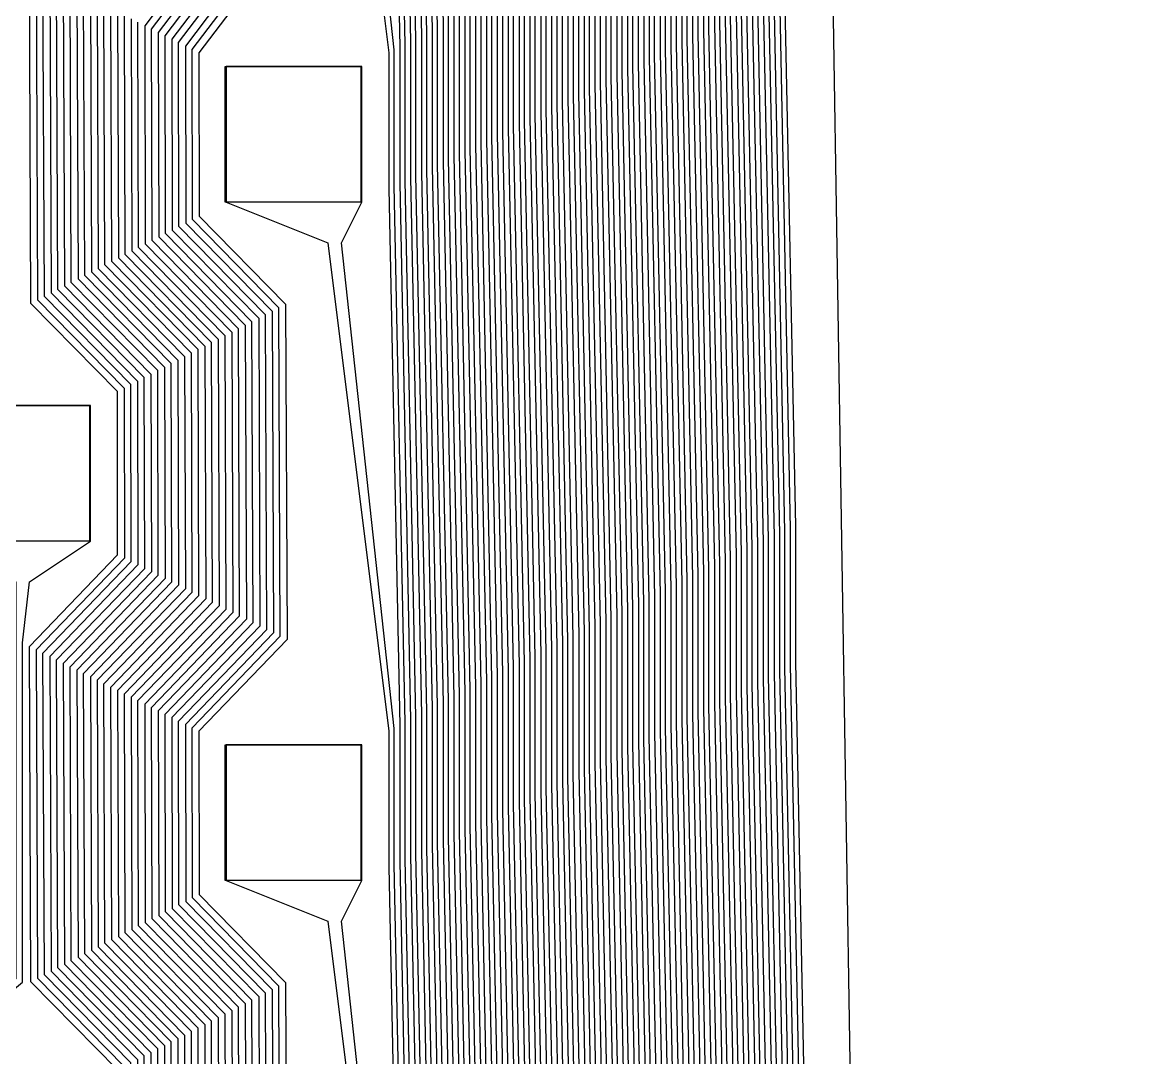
# Model space of a CAD drawing. Header units: inches. Extents: x 106592 to 209533, y 57057 to 74911.
# Drawn here: x 198642.6 to 198726, y 73105.7 to 73182 of the extents above; entities that cross this region are included whole.
import ezdxf

# ---------------------------------------------------------------- set-up
doc = ezdxf.new("R2010")
doc.units = ezdxf.units.IN
doc.header["$MEASUREMENT"] = 0
for name, color, linetype in [('metal', 221, 'Continuous'), ('nitride window', 40, 'Continuous'), ('profile', 140, 'Continuous')]:
    doc.layers.add(name, color=color, linetype=linetype)

msp = doc.modelspace()

# ---------------------------------------------------------------- linework, layer by layer
at = {"layer": 'metal'}
for points in [[(198689.22, 72979.656), (198689.22, 72989.656), (198688.42, 73029.253), (198688.42, 73039.253), (198687.62, 73078.851), (198687.62, 73088.851), (198686.82, 73128.448), (198686.82, 73138.448), (198686.02, 73178.046), (198686.02, 73188.046), (198685.22, 73227.643), (198685.22, 73237.643), (198684.42, 73277.241), (198684.42, 73287.241), (198683.62, 73326.838), (198683.62, 73336.838), (198682.82, 73376.436), (198682.82, 73386.436), (198682.02, 73426.033), (198682.02, 73436.033), (198681.22, 73475.63), (198681.22, 73485.63), (198680.42, 73525.228)], [(198680.82, 73525.429), (198681.62, 73485.832), (198681.62, 73475.832), (198682.42, 73436.234), (198682.42, 73426.234), (198683.22, 73386.637), (198683.22, 73376.637), (198684.02, 73337.039), (198684.02, 73327.039), (198684.82, 73287.442), (198684.82, 73277.442), (198685.62, 73237.845), (198685.62, 73227.845), (198686.42, 73188.247), (198686.42, 73178.247), (198687.22, 73138.65), (198687.22, 73128.65), (198688.02, 73089.052), (198688.02, 73079.052), (198688.82, 73039.455), (198688.82, 73029.455), (198689.62, 72989.857), (198689.62, 72979.857)], [(198690.02, 72980.059), (198690.02, 72990.059), (198689.22, 73029.656), (198689.22, 73039.656), (198688.42, 73079.253), (198688.42, 73089.253), (198687.62, 73128.851), (198687.62, 73138.851), (198686.82, 73178.448), (198686.82, 73188.448), (198686.02, 73228.046), (198686.02, 73238.046), (198685.22, 73277.643), (198685.22, 73287.643), (198684.42, 73327.241), (198684.42, 73337.241), (198683.62, 73376.838), (198683.62, 73386.838), (198682.82, 73426.436), (198682.82, 73436.436), (198682.02, 73476.033), (198682.02, 73486.033), (198681.22, 73525.63)], [(198681.62, 73525.832), (198682.42, 73486.234), (198682.42, 73476.234), (198683.22, 73436.637), (198683.22, 73426.637), (198684.02, 73387.039), (198684.02, 73377.039), (198684.82, 73337.442), (198684.82, 73327.442), (198685.62, 73287.845), (198685.62, 73277.845), (198686.42, 73238.247), (198686.42, 73228.247), (198687.22, 73188.65), (198687.22, 73178.65), (198688.02, 73139.052), (198688.02, 73129.052), (198688.82, 73089.455), (198688.82, 73079.455), (198689.62, 73039.857), (198689.62, 73029.857), (198690.42, 72990.26), (198690.42, 72980.26)], [(198687.62, 72978.851), (198687.62, 72988.851), (198686.82, 73028.448), (198686.82, 73038.448), (198686.02, 73078.046), (198686.02, 73088.046), (198685.22, 73127.643), (198685.22, 73137.643), (198684.42, 73177.241), (198684.42, 73187.241), (198683.62, 73226.838), (198683.62, 73236.838), (198682.82, 73276.436), (198682.82, 73286.436), (198682.02, 73326.033), (198682.02, 73336.033), (198681.22, 73375.63), (198681.22, 73385.63), (198680.42, 73425.228), (198680.42, 73435.228), (198679.62, 73474.825), (198679.62, 73484.825), (198678.82, 73524.423)], [(198679.22, 73524.624), (198680.02, 73485.027), (198680.02, 73475.027), (198680.82, 73435.429), (198680.82, 73425.429), (198681.62, 73385.832), (198681.62, 73375.832), (198682.42, 73336.234), (198682.42, 73326.234), (198683.22, 73286.637), (198683.22, 73276.637), (198684.02, 73237.039), (198684.02, 73227.039), (198684.82, 73187.442), (198684.82, 73177.442), (198685.62, 73137.845), (198685.62, 73127.845), (198686.42, 73088.247), (198686.42, 73078.247), (198687.22, 73038.65), (198687.22, 73028.65), (198688.02, 72989.052), (198688.02, 72979.052)], [(198688.42, 72979.253), (198688.42, 72989.253), (198687.62, 73028.851), (198687.62, 73038.851), (198686.82, 73078.448), (198686.82, 73088.448), (198686.02, 73128.046), (198686.02, 73138.046), (198685.22, 73177.643), (198685.22, 73187.643), (198684.42, 73227.241), (198684.42, 73237.241), (198683.62, 73276.838), (198683.62, 73286.838), (198682.82, 73326.436), (198682.82, 73336.436), (198682.02, 73376.033), (198682.02, 73386.033), (198681.22, 73425.63), (198681.22, 73435.63), (198680.42, 73475.228), (198680.42, 73485.228), (198679.62, 73524.825)], [(198680.02, 73525.027), (198680.82, 73485.429), (198680.82, 73475.429), (198681.62, 73435.832), (198681.62, 73425.832), (198682.42, 73386.234), (198682.42, 73376.234), (198683.22, 73336.637), (198683.22, 73326.637), (198684.02, 73287.039), (198684.02, 73277.039), (198684.82, 73237.442), (198684.82, 73227.442), (198685.62, 73187.845), (198685.62, 73177.845), (198686.42, 73138.247), (198686.42, 73128.247), (198687.22, 73088.65), (198687.22, 73078.65), (198688.02, 73039.052), (198688.02, 73029.052), (198688.82, 72989.455), (198688.82, 72979.455)], [(198677.22, 73523.618), (198678.02, 73484.02), (198678.02, 73474.02), (198678.82, 73434.423), (198678.82, 73424.423), (198679.62, 73384.825), (198679.62, 73374.825), (198680.42, 73335.228), (198680.42, 73325.228), (198681.22, 73285.63), (198681.22, 73275.63), (198682.02, 73236.033), (198682.02, 73226.033), (198682.82, 73186.436), (198682.82, 73176.436), (198683.62, 73136.838), (198683.62, 73126.838), (198684.42, 73087.241), (198684.42, 73077.241), (198685.22, 73037.643), (198685.22, 73027.643), (198686.02, 72988.046), (198686.02, 72978.046)], [(198677.62, 73523.819), (198678.42, 73484.222), (198678.42, 73474.222), (198679.22, 73434.624), (198679.22, 73424.624), (198680.02, 73385.027), (198680.02, 73375.027), (198680.82, 73335.429), (198680.82, 73325.429), (198681.62, 73285.832), (198681.62, 73275.832), (198682.42, 73236.234), (198682.42, 73226.234), (198683.22, 73186.637), (198683.22, 73176.637), (198684.02, 73137.039), (198684.02, 73127.039), (198684.82, 73087.442), (198684.82, 73077.442), (198685.62, 73037.845), (198685.62, 73027.845), (198686.42, 72988.247), (198686.42, 72978.247)], [(198686.82, 72978.448), (198686.82, 72988.448), (198686.02, 73028.046), (198686.02, 73038.046), (198685.22, 73077.643), (198685.22, 73087.643), (198684.42, 73127.241), (198684.42, 73137.241), (198683.62, 73176.838), (198683.62, 73186.838), (198682.82, 73226.436), (198682.82, 73236.436), (198682.02, 73276.033), (198682.02, 73286.033), (198681.22, 73325.63), (198681.22, 73335.63), (198680.42, 73375.228), (198680.42, 73385.228), (198679.62, 73424.825), (198679.62, 73434.825), (198678.82, 73474.423), (198678.82, 73484.423), (198678.02, 73524.02)], [(198678.42, 73524.222), (198679.22, 73484.624), (198679.22, 73474.624), (198680.02, 73435.027), (198680.02, 73425.027), (198680.82, 73385.429), (198680.82, 73375.429), (198681.62, 73335.832), (198681.62, 73325.832), (198682.42, 73286.234), (198682.42, 73276.234), (198683.22, 73236.637), (198683.22, 73226.637), (198684.02, 73187.039), (198684.02, 73177.039), (198684.82, 73137.442), (198684.82, 73127.442), (198685.62, 73087.845), (198685.62, 73077.845), (198686.42, 73038.247), (198686.42, 73028.247), (198687.22, 72988.65), (198687.22, 72978.65)], [(198684.42, 72977.241), (198684.42, 72987.241), (198683.62, 73026.838), (198683.62, 73036.838), (198682.82, 73076.436), (198682.82, 73086.436), (198682.02, 73126.033), (198682.02, 73136.033), (198681.22, 73175.63), (198681.22, 73185.63), (198680.42, 73225.228), (198680.42, 73235.228), (198679.62, 73274.825), (198679.62, 73284.825), (198678.82, 73324.423), (198678.82, 73334.423), (198678.02, 73374.02), (198678.02, 73384.02), (198677.22, 73423.618), (198677.22, 73433.618), (198676.42, 73473.215), (198676.42, 73483.215), (198675.62, 73522.813)], [(198676.02, 73523.014), (198676.82, 73483.416), (198676.82, 73473.416), (198677.62, 73433.819), (198677.62, 73423.819), (198678.42, 73384.222), (198678.42, 73374.222), (198679.22, 73334.624), (198679.22, 73324.624), (198680.02, 73285.027), (198680.02, 73275.027), (198680.82, 73235.429), (198680.82, 73225.429), (198681.62, 73185.832), (198681.62, 73175.832), (198682.42, 73136.234), (198682.42, 73126.234), (198683.22, 73086.637), (198683.22, 73076.637), (198684.02, 73037.039), (198684.02, 73027.039), (198684.82, 72987.442), (198684.82, 72977.442)], [(198685.22, 72977.643), (198685.22, 72987.643), (198684.42, 73027.241), (198684.42, 73037.241), (198683.62, 73076.838), (198683.62, 73086.838), (198682.82, 73126.436), (198682.82, 73136.436), (198682.02, 73176.033), (198682.02, 73186.033), (198681.22, 73225.63), (198681.22, 73235.63), (198680.42, 73275.228), (198680.42, 73285.228), (198679.62, 73324.825), (198679.62, 73334.825), (198678.82, 73374.423), (198678.82, 73384.423), (198678.02, 73424.02), (198678.02, 73434.02), (198677.22, 73473.618), (198677.22, 73483.618), (198676.42, 73523.215)], [(198685.62, 72977.845), (198685.62, 72987.845), (198684.82, 73027.442), (198684.82, 73037.442), (198684.02, 73077.039), (198684.02, 73087.039), (198683.22, 73126.637), (198683.22, 73136.637), (198682.42, 73176.234), (198682.42, 73186.234), (198681.62, 73225.832), (198681.62, 73235.832), (198680.82, 73275.429), (198680.82, 73285.429), (198680.02, 73325.027), (198680.02, 73335.027), (198679.22, 73374.624), (198679.22, 73384.624), (198678.42, 73424.222), (198678.42, 73434.222), (198677.62, 73473.819), (198677.62, 73483.819), (198676.82, 73523.416)], [(198682.82, 72976.436), (198682.82, 72986.436), (198682.02, 73026.033), (198682.02, 73036.033), (198681.22, 73075.63), (198681.22, 73085.63), (198680.42, 73125.228), (198680.42, 73135.228), (198679.62, 73174.825), (198679.62, 73184.825), (198678.82, 73224.423), (198678.82, 73234.423), (198678.02, 73274.02), (198678.02, 73284.02), (198677.22, 73323.618), (198677.22, 73333.618), (198676.42, 73373.215), (198676.42, 73383.215), (198675.62, 73422.813), (198675.62, 73432.813), (198674.82, 73472.41), (198674.82, 73482.41), (198674.02, 73522.008)], [(198674.42, 73522.209), (198675.22, 73482.611), (198675.22, 73472.611), (198676.02, 73433.014), (198676.02, 73423.014), (198676.82, 73383.416), (198676.82, 73373.416), (198677.62, 73333.819), (198677.62, 73323.819), (198678.42, 73284.222), (198678.42, 73274.222), (198679.22, 73234.624), (198679.22, 73224.624), (198680.02, 73185.027), (198680.02, 73175.027), (198680.82, 73135.429), (198680.82, 73125.429), (198681.62, 73085.832), (198681.62, 73075.832), (198682.42, 73036.234), (198682.42, 73026.234), (198683.22, 72986.637), (198683.22, 72976.637)], [(198683.62, 72976.838), (198683.62, 72986.838), (198682.82, 73026.436), (198682.82, 73036.436), (198682.02, 73076.033), (198682.02, 73086.033), (198681.22, 73125.63), (198681.22, 73135.63), (198680.42, 73175.228), (198680.42, 73185.228), (198679.62, 73224.825), (198679.62, 73234.825), (198678.82, 73274.423), (198678.82, 73284.423), (198678.02, 73324.02), (198678.02, 73334.02), (198677.22, 73373.618), (198677.22, 73383.618), (198676.42, 73423.215), (198676.42, 73433.215), (198675.62, 73472.813), (198675.62, 73482.813), (198674.82, 73522.41)], [(198675.22, 73522.611), (198676.02, 73483.014), (198676.02, 73473.014), (198676.82, 73433.416), (198676.82, 73423.416), (198677.62, 73383.819), (198677.62, 73373.819), (198678.42, 73334.222), (198678.42, 73324.222), (198679.22, 73284.624), (198679.22, 73274.624), (198680.02, 73235.027), (198680.02, 73225.027), (198680.82, 73185.429), (198680.82, 73175.429), (198681.62, 73135.832), (198681.62, 73125.832), (198682.42, 73086.234), (198682.42, 73076.234), (198683.22, 73036.637), (198683.22, 73026.637), (198684.02, 72987.039), (198684.02, 72977.039)], [(198681.22, 72985.63), (198680.42, 73025.228), (198680.42, 73035.228), (198679.62, 73074.825), (198679.62, 73084.825), (198678.82, 73124.423), (198678.82, 73134.423), (198678.02, 73174.02), (198678.02, 73184.02), (198677.22, 73223.618), (198677.22, 73233.618), (198676.42, 73273.215), (198676.42, 73283.215), (198675.62, 73322.813), (198675.62, 73332.813), (198674.82, 73372.41), (198674.82, 73382.41), (198674.02, 73422.008), (198674.02, 73432.008), (198673.22, 73471.605), (198673.22, 73481.605), (198672.42, 73521.202)], [(198672.82, 73521.404), (198673.62, 73481.806), (198673.62, 73471.806), (198674.42, 73432.209), (198674.42, 73422.209), (198675.22, 73382.611), (198675.22, 73372.611), (198676.02, 73333.014), (198676.02, 73323.014), (198676.82, 73283.416), (198676.82, 73273.416), (198677.62, 73233.819), (198677.62, 73223.819), (198678.42, 73184.222), (198678.42, 73174.222), (198679.22, 73134.624), (198679.22, 73124.624), (198680.02, 73085.027), (198680.02, 73075.027), (198680.82, 73035.429), (198680.82, 73025.429), (198681.62, 72985.832)], [(198682.02, 72986.033), (198681.22, 73025.63), (198681.22, 73035.63), (198680.42, 73075.228), (198680.42, 73085.228), (198679.62, 73124.825), (198679.62, 73134.825), (198678.82, 73174.423), (198678.82, 73184.423), (198678.02, 73224.02), (198678.02, 73234.02), (198677.22, 73273.618), (198677.22, 73283.618), (198676.42, 73323.215), (198676.42, 73333.215), (198675.62, 73372.813), (198675.62, 73382.813), (198674.82, 73422.41), (198674.82, 73432.41), (198674.02, 73472.008), (198674.02, 73482.008), (198673.22, 73521.605)], [(198673.62, 73521.806), (198674.42, 73482.209), (198674.42, 73472.209), (198675.22, 73432.611), (198675.22, 73422.611), (198676.02, 73383.014), (198676.02, 73373.014), (198676.82, 73333.416), (198676.82, 73323.416), (198677.62, 73283.819), (198677.62, 73273.819), (198678.42, 73234.222), (198678.42, 73224.222), (198679.22, 73184.624), (198679.22, 73174.624), (198680.02, 73135.027), (198680.02, 73125.027), (198680.82, 73085.429), (198680.82, 73075.429), (198681.62, 73035.832), (198681.62, 73025.832), (198682.42, 72986.234)], [(198670.42, 73520.196), (198671.22, 73480.599), (198671.22, 73470.599), (198672.02, 73431.001), (198672.02, 73421.001), (198672.82, 73381.404), (198672.82, 73371.404), (198673.62, 73331.806), (198673.62, 73321.806), (198674.42, 73282.209), (198674.42, 73272.209), (198675.22, 73232.611), (198675.22, 73222.611), (198676.02, 73183.014), (198676.02, 73173.014), (198676.82, 73133.416), (198676.82, 73123.416), (198677.62, 73083.819), (198677.62, 73073.819), (198678.42, 73034.222), (198678.42, 73024.222), (198679.22, 72984.624)], [(198679.62, 72984.825), (198678.82, 73024.423), (198678.82, 73034.423), (198678.02, 73074.02), (198678.02, 73084.02), (198677.22, 73123.618), (198677.22, 73133.618), (198676.42, 73173.215), (198676.42, 73183.215), (198675.62, 73222.813), (198675.62, 73232.813), (198674.82, 73272.41), (198674.82, 73282.41), (198674.02, 73322.008), (198674.02, 73332.008), (198673.22, 73371.605), (198673.22, 73381.605), (198672.42, 73421.202), (198672.42, 73431.202), (198671.62, 73470.8), (198671.62, 73480.8), (198670.82, 73520.397)], [(198671.22, 73520.599), (198672.02, 73481.001), (198672.02, 73471.001), (198672.82, 73431.404), (198672.82, 73421.404), (198673.62, 73381.806), (198673.62, 73371.806), (198674.42, 73332.209), (198674.42, 73322.209), (198675.22, 73282.611), (198675.22, 73272.611), (198676.02, 73233.014), (198676.02, 73223.014), (198676.82, 73183.416), (198676.82, 73173.416), (198677.62, 73133.819), (198677.62, 73123.819), (198678.42, 73084.222), (198678.42, 73074.222), (198679.22, 73034.624), (198679.22, 73024.624), (198680.02, 72985.027)], [(198680.42, 72985.228), (198679.62, 73024.825), (198679.62, 73034.825), (198678.82, 73074.423), (198678.82, 73084.423), (198678.02, 73124.02), (198678.02, 73134.02), (198677.22, 73173.618), (198677.22, 73183.618), (198676.42, 73223.215), (198676.42, 73233.215), (198675.62, 73272.813), (198675.62, 73282.813), (198674.82, 73322.41), (198674.82, 73332.41), (198674.02, 73372.008), (198674.02, 73382.008), (198673.22, 73421.605), (198673.22, 73431.605), (198672.42, 73471.202), (198672.42, 73481.202), (198671.62, 73520.8)], [(198672.02, 73521.001), (198672.82, 73481.404), (198672.82, 73471.404), (198673.62, 73431.806), (198673.62, 73421.806), (198674.42, 73382.209), (198674.42, 73372.209), (198675.22, 73332.611), (198675.22, 73322.611), (198676.02, 73283.014), (198676.02, 73273.014), (198676.82, 73233.416), (198676.82, 73223.416), (198677.62, 73183.819), (198677.62, 73173.819), (198678.42, 73134.222), (198678.42, 73124.222), (198679.22, 73084.624), (198679.22, 73074.624), (198680.02, 73035.027), (198680.02, 73025.027), (198680.82, 72985.429)], [(198669.62, 73519.794), (198670.42, 73480.196), (198670.42, 73470.196), (198671.22, 73430.599), (198671.22, 73420.599), (198672.02, 73381.001), (198672.02, 73371.001), (198672.82, 73331.404), (198672.82, 73321.404), (198673.62, 73281.806), (198673.62, 73271.806), (198674.42, 73232.209), (198674.42, 73222.209), (198675.22, 73182.611), (198675.22, 73172.611), (198676.02, 73133.014), (198676.02, 73123.014), (198676.82, 73083.416), (198676.82, 73073.416), (198677.62, 73033.819), (198677.62, 73023.819), (198678.42, 72984.222)], [(198678.82, 72984.423), (198678.02, 73024.02), (198678.02, 73034.02), (198677.22, 73073.618), (198677.22, 73083.618), (198676.42, 73123.215), (198676.42, 73133.215), (198675.62, 73172.813), (198675.62, 73182.813), (198674.82, 73222.41), (198674.82, 73232.41), (198674.02, 73272.008), (198674.02, 73282.008), (198673.22, 73321.605), (198673.22, 73331.605), (198672.42, 73371.202), (198672.42, 73381.202), (198671.62, 73420.8), (198671.62, 73430.8), (198670.82, 73470.397), (198670.82, 73480.397), (198670.02, 73519.995)], [(198665.12, 73515.787), (198669.62, 73479.794), (198669.62, 73469.794), (198670.42, 73430.196), (198670.42, 73420.196), (198671.22, 73380.599), (198671.22, 73370.599), (198672.02, 73331.001), (198672.02, 73321.001), (198672.82, 73281.404), (198672.82, 73271.404), (198673.62, 73231.806), (198673.62, 73221.806), (198674.42, 73182.209), (198674.42, 73172.209), (198675.22, 73132.611), (198675.22, 73122.611), (198676.02, 73083.014), (198676.02, 73073.014), (198676.82, 73033.416), (198676.82, 73023.416), (198677.62, 72983.819)], [(198678.02, 72984.02), (198677.22, 73023.618), (198677.22, 73033.618), (198676.42, 73073.215), (198676.42, 73083.215), (198675.62, 73122.813), (198675.62, 73132.813), (198674.82, 73172.41), (198674.82, 73182.41), (198674.02, 73222.008), (198674.02, 73232.008), (198673.22, 73271.605), (198673.22, 73281.605), (198672.42, 73321.202), (198672.42, 73331.202), (198671.62, 73370.8), (198671.62, 73380.8), (198670.82, 73420.397), (198670.82, 73430.397), (198670.02, 73469.995), (198670.02, 73479.995), (198666.12, 73515.787)], [(198693.62, 73491.87), (198693.62, 73481.87), (198694.42, 73442.273), (198694.42, 73432.273), (198695.22, 73392.675), (198695.22, 73382.675), (198696.02, 73343.078), (198696.02, 73333.078), (198696.82, 73293.48), (198696.82, 73283.48), (198697.62, 73243.883), (198697.62, 73233.883), (198698.42, 73194.285), (198698.42, 73184.285), (198699.22, 73144.688), (198699.22, 73134.688), (198700.02, 73095.09), (198700.02, 73085.09), (198700.82, 73045.493), (198700.82, 73035.493), (198701.62, 72995.895), (198701.62, 72985.895)], [(198702.02, 72986.097), (198702.02, 72996.097), (198701.22, 73035.694), (198701.22, 73045.694), (198700.42, 73085.292), (198700.42, 73095.292), (198699.62, 73134.889), (198699.62, 73144.889), (198698.82, 73184.487), (198698.82, 73194.487), (198698.02, 73234.084), (198698.02, 73244.084), (198697.22, 73283.681), (198697.22, 73293.681), (198696.42, 73333.279), (198696.42, 73343.279), (198695.62, 73382.876), (198695.62, 73392.876), (198694.82, 73432.474), (198694.82, 73442.474), (198694.02, 73482.071), (198694.02, 73492.071)], [(198700.02, 72985.09), (198700.02, 72995.09), (198699.22, 73034.688), (198699.22, 73044.688), (198698.42, 73084.285), (198698.42, 73094.285), (198697.62, 73133.883), (198697.62, 73143.883), (198696.82, 73183.48), (198696.82, 73193.48), (198696.02, 73233.078), (198696.02, 73243.078), (198695.22, 73282.675), (198695.22, 73292.675), (198694.42, 73332.273), (198694.42, 73342.273), (198693.62, 73381.87), (198693.62, 73391.87), (198692.82, 73431.467), (198692.82, 73441.467), (198692.02, 73481.065), (198692.02, 73491.065)], [(198692.42, 73491.266), (198692.42, 73481.266), (198693.22, 73441.669), (198693.22, 73431.669), (198694.02, 73392.071), (198694.02, 73382.071), (198694.82, 73342.474), (198694.82, 73332.474), (198695.62, 73292.876), (198695.62, 73282.876), (198696.42, 73243.279), (198696.42, 73233.279), (198697.22, 73193.681), (198697.22, 73183.681), (198698.02, 73144.084), (198698.02, 73134.084), (198698.82, 73094.487), (198698.82, 73084.487), (198699.62, 73044.889), (198699.62, 73034.889), (198700.42, 72995.292), (198700.42, 72985.292)], [(198692.82, 73491.467), (198692.82, 73481.467), (198693.62, 73441.87), (198693.62, 73431.87), (198694.42, 73392.273), (198694.42, 73382.273), (198695.22, 73342.675), (198695.22, 73332.675), (198696.02, 73293.078), (198696.02, 73283.078), (198696.82, 73243.48), (198696.82, 73233.48), (198697.62, 73193.883), (198697.62, 73183.883), (198698.42, 73144.285), (198698.42, 73134.285), (198699.22, 73094.688), (198699.22, 73084.688), (198700.02, 73045.09), (198700.02, 73035.09), (198700.82, 72995.493), (198700.82, 72985.493)], [(198701.22, 72985.694), (198701.22, 72995.694), (198700.42, 73035.292), (198700.42, 73045.292), (198699.62, 73084.889), (198699.62, 73094.889), (198698.82, 73134.487), (198698.82, 73144.487), (198698.02, 73184.084), (198698.02, 73194.084), (198697.22, 73233.681), (198697.22, 73243.681), (198696.42, 73283.279), (198696.42, 73293.279), (198695.62, 73332.876), (198695.62, 73342.876), (198694.82, 73382.474), (198694.82, 73392.474), (198694.02, 73432.071), (198694.02, 73442.071), (198693.22, 73481.669), (198693.22, 73491.669)], [(198690.42, 73490.26), (198690.42, 73480.26), (198691.22, 73440.662), (198691.22, 73430.662), (198692.02, 73391.065), (198692.02, 73381.065), (198692.82, 73341.467), (198692.82, 73331.467), (198693.62, 73291.87), (198693.62, 73281.87), (198694.42, 73242.273), (198694.42, 73232.273), (198695.22, 73192.675), (198695.22, 73182.675), (198696.02, 73143.078), (198696.02, 73133.078), (198696.82, 73093.48), (198696.82, 73083.48), (198697.62, 73043.883), (198697.62, 73033.883), (198698.42, 72994.285), (198698.42, 72984.285)], [(198698.82, 72984.487), (198698.82, 72994.487), (198698.02, 73034.084), (198698.02, 73044.084), (198697.22, 73083.681), (198697.22, 73093.681), (198696.42, 73133.279), (198696.42, 73143.279), (198695.62, 73182.876), (198695.62, 73192.876), (198694.82, 73232.474), (198694.82, 73242.474), (198694.02, 73282.071), (198694.02, 73292.071), (198693.22, 73331.669), (198693.22, 73341.669), (198692.42, 73381.266), (198692.42, 73391.266), (198691.62, 73430.864), (198691.62, 73440.864), (198690.82, 73480.461), (198690.82, 73490.461)], [(198699.22, 72984.688), (198699.22, 72994.688), (198698.42, 73034.285), (198698.42, 73044.285), (198697.62, 73083.883), (198697.62, 73093.883), (198696.82, 73133.48), (198696.82, 73143.48), (198696.02, 73183.078), (198696.02, 73193.078), (198695.22, 73232.675), (198695.22, 73242.675), (198694.42, 73282.273), (198694.42, 73292.273), (198693.62, 73331.87), (198693.62, 73341.87), (198692.82, 73381.467), (198692.82, 73391.467), (198692.02, 73431.065), (198692.02, 73441.065), (198691.22, 73480.662), (198691.22, 73490.662)], [(198691.62, 73490.864), (198691.62, 73480.864), (198692.42, 73441.266), (198692.42, 73431.266), (198693.22, 73391.669), (198693.22, 73381.669), (198694.02, 73342.071), (198694.02, 73332.071), (198694.82, 73292.474), (198694.82, 73282.474), (198695.62, 73242.876), (198695.62, 73232.876), (198696.42, 73193.279), (198696.42, 73183.279), (198697.22, 73143.681), (198697.22, 73133.681), (198698.02, 73094.084), (198698.02, 73084.084), (198698.82, 73044.487), (198698.82, 73034.487), (198699.62, 72994.889), (198699.62, 72984.889)], [(198688.82, 73489.455), (198688.82, 73479.455), (198689.62, 73439.857), (198689.62, 73429.857), (198690.42, 73390.26), (198690.42, 73380.26), (198691.22, 73340.662), (198691.22, 73330.662), (198692.02, 73291.065), (198692.02, 73281.065), (198692.82, 73241.467), (198692.82, 73231.467), (198693.62, 73191.87), (198693.62, 73181.87), (198694.42, 73142.273), (198694.42, 73132.273), (198695.22, 73092.675), (198695.22, 73082.675), (198696.02, 73043.078), (198696.02, 73033.078), (198696.82, 72993.48), (198696.82, 72983.48)], [(198697.22, 72983.681), (198697.22, 72993.681), (198696.42, 73033.279), (198696.42, 73043.279), (198695.62, 73082.876), (198695.62, 73092.876), (198694.82, 73132.474), (198694.82, 73142.474), (198694.02, 73182.071), (198694.02, 73192.071), (198693.22, 73231.669), (198693.22, 73241.669), (198692.42, 73281.266), (198692.42, 73291.266), (198691.62, 73330.864), (198691.62, 73340.864), (198690.82, 73380.461), (198690.82, 73390.461), (198690.02, 73430.059), (198690.02, 73440.059), (198689.22, 73479.656), (198689.22, 73489.656)], [(198689.62, 73489.857), (198689.62, 73479.857), (198690.42, 73440.26), (198690.42, 73430.26), (198691.22, 73390.662), (198691.22, 73380.662), (198692.02, 73341.065), (198692.02, 73331.065), (198692.82, 73291.467), (198692.82, 73281.467), (198693.62, 73241.87), (198693.62, 73231.87), (198694.42, 73192.273), (198694.42, 73182.273), (198695.22, 73142.675), (198695.22, 73132.675), (198696.02, 73093.078), (198696.02, 73083.078), (198696.82, 73043.48), (198696.82, 73033.48), (198697.62, 72993.883), (198697.62, 72983.883)], [(198698.02, 72984.084), (198698.02, 72994.084), (198697.22, 73033.681), (198697.22, 73043.681), (198696.42, 73083.279), (198696.42, 73093.279), (198695.62, 73132.876), (198695.62, 73142.876), (198694.82, 73182.474), (198694.82, 73192.474), (198694.02, 73232.071), (198694.02, 73242.071), (198693.22, 73281.669), (198693.22, 73291.669), (198692.42, 73331.266), (198692.42, 73341.266), (198691.62, 73380.864), (198691.62, 73390.864), (198690.82, 73430.461), (198690.82, 73440.461), (198690.02, 73480.059), (198690.02, 73490.059)], [(198687.22, 73488.65), (198687.22, 73478.65), (198688.02, 73439.052), (198688.02, 73429.052), (198688.82, 73389.455), (198688.82, 73379.455), (198689.62, 73339.857), (198689.62, 73329.857), (198690.42, 73290.26), (198690.42, 73280.26), (198691.22, 73240.662), (198691.22, 73230.662), (198692.02, 73191.065), (198692.02, 73181.065), (198692.82, 73141.467), (198692.82, 73131.467), (198693.62, 73091.87), (198693.62, 73081.87), (198694.42, 73042.273), (198694.42, 73032.273), (198695.22, 72992.675), (198695.22, 72982.675)], [(198695.62, 72982.876), (198695.62, 72992.876), (198694.82, 73032.474), (198694.82, 73042.474), (198694.02, 73082.071), (198694.02, 73092.071), (198693.22, 73131.669), (198693.22, 73141.669), (198692.42, 73181.266), (198692.42, 73191.266), (198691.62, 73230.864), (198691.62, 73240.864), (198690.82, 73280.461), (198690.82, 73290.461), (198690.02, 73330.059), (198690.02, 73340.059), (198689.22, 73379.656), (198689.22, 73389.656), (198688.42, 73429.253), (198688.42, 73439.253), (198687.62, 73478.851), (198687.62, 73488.851)], [(198688.02, 73489.052), (198688.02, 73479.052), (198688.82, 73439.455), (198688.82, 73429.455), (198689.62, 73389.857), (198689.62, 73379.857), (198690.42, 73340.26), (198690.42, 73330.26), (198691.22, 73290.662), (198691.22, 73280.662), (198692.02, 73241.065), (198692.02, 73231.065), (198692.82, 73191.467), (198692.82, 73181.467), (198693.62, 73141.87), (198693.62, 73131.87), (198694.42, 73092.273), (198694.42, 73082.273), (198695.22, 73042.675), (198695.22, 73032.675), (198696.02, 72993.078), (198696.02, 72983.078)], [(198696.42, 72983.279), (198696.42, 72993.279), (198695.62, 73032.876), (198695.62, 73042.876), (198694.82, 73082.474), (198694.82, 73092.474), (198694.02, 73132.071), (198694.02, 73142.071), (198693.22, 73181.669), (198693.22, 73191.669), (198692.42, 73231.266), (198692.42, 73241.266), (198691.62, 73280.864), (198691.62, 73290.864), (198690.82, 73330.461), (198690.82, 73340.461), (198690.02, 73380.059), (198690.02, 73390.059), (198689.22, 73429.656), (198689.22, 73439.656), (198688.42, 73479.253), (198688.42, 73489.253)], [(198685.62, 73487.845), (198685.62, 73477.845), (198686.42, 73438.247), (198686.42, 73428.247), (198687.22, 73388.65), (198687.22, 73378.65), (198688.02, 73339.052), (198688.02, 73329.052), (198688.82, 73289.455), (198688.82, 73279.455), (198689.62, 73239.857), (198689.62, 73229.857), (198690.42, 73190.26), (198690.42, 73180.26), (198691.22, 73140.662), (198691.22, 73130.662), (198692.02, 73091.065), (198692.02, 73081.065), (198692.82, 73041.467), (198692.82, 73031.467), (198693.62, 72991.87), (198693.62, 72981.87)], [(198694.02, 72982.071), (198694.02, 72992.071), (198693.22, 73031.669), (198693.22, 73041.669), (198692.42, 73081.266), (198692.42, 73091.266), (198691.62, 73130.864), (198691.62, 73140.864), (198690.82, 73180.461), (198690.82, 73190.461), (198690.02, 73230.059), (198690.02, 73240.059), (198689.22, 73279.656), (198689.22, 73289.656), (198688.42, 73329.253), (198688.42, 73339.253), (198687.62, 73378.851), (198687.62, 73388.851), (198686.82, 73428.448), (198686.82, 73438.448), (198686.02, 73478.046), (198686.02, 73488.046)], [(198686.42, 73488.247), (198686.42, 73478.247), (198687.22, 73438.65), (198687.22, 73428.65), (198688.02, 73389.052), (198688.02, 73379.052), (198688.82, 73339.455), (198688.82, 73329.455), (198689.62, 73289.857), (198689.62, 73279.857), (198690.42, 73240.26), (198690.42, 73230.26), (198691.22, 73190.662), (198691.22, 73180.662), (198692.02, 73141.065), (198692.02, 73131.065), (198692.82, 73091.467), (198692.82, 73081.467), (198693.62, 73041.87), (198693.62, 73031.87), (198694.42, 72992.273), (198694.42, 72982.273)], [(198694.82, 72982.474), (198694.82, 72992.474), (198694.02, 73032.071), (198694.02, 73042.071), (198693.22, 73081.669), (198693.22, 73091.669), (198692.42, 73131.266), (198692.42, 73141.266), (198691.62, 73180.864), (198691.62, 73190.864), (198690.82, 73230.461), (198690.82, 73240.461), (198690.02, 73280.059), (198690.02, 73290.059), (198689.22, 73329.656), (198689.22, 73339.656), (198688.42, 73379.253), (198688.42, 73389.253), (198687.62, 73428.851), (198687.62, 73438.851), (198686.82, 73478.448), (198686.82, 73488.448)], [(198683.62, 73486.838), (198683.62, 73476.838), (198684.42, 73437.241), (198684.42, 73427.241), (198685.22, 73387.643), (198685.22, 73377.643), (198686.02, 73338.046), (198686.02, 73328.046), (198686.82, 73288.448), (198686.82, 73278.448), (198687.62, 73238.851), (198687.62, 73228.851), (198688.42, 73189.253), (198688.42, 73179.253), (198689.22, 73139.656), (198689.22, 73129.656), (198690.02, 73090.059), (198690.02, 73080.059), (198690.82, 73040.461), (198690.82, 73030.461), (198691.62, 72990.864), (198691.62, 72980.864)], [(198684.02, 73487.039), (198684.02, 73477.039), (198684.82, 73437.442), (198684.82, 73427.442), (198685.62, 73387.845), (198685.62, 73377.845), (198686.42, 73338.247), (198686.42, 73328.247), (198687.22, 73288.65), (198687.22, 73278.65), (198688.02, 73239.052), (198688.02, 73229.052), (198688.82, 73189.455), (198688.82, 73179.455), (198689.62, 73139.857), (198689.62, 73129.857), (198690.42, 73090.26), (198690.42, 73080.26), (198691.22, 73040.662), (198691.22, 73030.662), (198692.02, 72991.065), (198692.02, 72981.065)], [(198692.42, 72981.266), (198692.42, 72991.266), (198691.62, 73030.864), (198691.62, 73040.864), (198690.82, 73080.461), (198690.82, 73090.461), (198690.02, 73130.059), (198690.02, 73140.059), (198689.22, 73179.656), (198689.22, 73189.656), (198688.42, 73229.253), (198688.42, 73239.253), (198687.62, 73278.851), (198687.62, 73288.851), (198686.82, 73328.448), (198686.82, 73338.448), (198686.02, 73378.046), (198686.02, 73388.046), (198685.22, 73427.643), (198685.22, 73437.643), (198684.42, 73477.241), (198684.42, 73487.241)], [(198684.82, 73487.442), (198684.82, 73477.442), (198685.62, 73437.845), (198685.62, 73427.845), (198686.42, 73388.247), (198686.42, 73378.247), (198687.22, 73338.65), (198687.22, 73328.65), (198688.02, 73289.052), (198688.02, 73279.052), (198688.82, 73239.455), (198688.82, 73229.455), (198689.62, 73189.857), (198689.62, 73179.857), (198690.42, 73140.26), (198690.42, 73130.26), (198691.22, 73090.662), (198691.22, 73080.662), (198692.02, 73041.065), (198692.02, 73031.065), (198692.82, 72991.467), (198692.82, 72981.467)], [(198693.22, 72981.669), (198693.22, 72991.669), (198692.42, 73031.266), (198692.42, 73041.266), (198691.62, 73080.864), (198691.62, 73090.864), (198690.82, 73130.461), (198690.82, 73140.461), (198690.02, 73180.059), (198690.02, 73190.059), (198689.22, 73229.656), (198689.22, 73239.656), (198688.42, 73279.253), (198688.42, 73289.253), (198687.62, 73328.851), (198687.62, 73338.851), (198686.82, 73378.448), (198686.82, 73388.448), (198686.02, 73428.046), (198686.02, 73438.046), (198685.22, 73477.643), (198685.22, 73487.643)], [(198690.82, 72980.461), (198690.82, 72990.461), (198690.02, 73030.059), (198690.02, 73040.059), (198689.22, 73079.656), (198689.22, 73089.656), (198688.42, 73129.253), (198688.42, 73139.253), (198687.62, 73178.851), (198687.62, 73188.851), (198686.82, 73228.448), (198686.82, 73238.448), (198686.02, 73278.046), (198686.02, 73288.046), (198685.22, 73327.643), (198685.22, 73337.643), (198684.42, 73377.241), (198684.42, 73387.241), (198683.62, 73426.838), (198683.62, 73436.838), (198682.82, 73476.436), (198682.82, 73486.436)], [(198691.22, 72980.662), (198691.22, 72990.662), (198690.42, 73030.26), (198690.42, 73040.26), (198689.62, 73079.857), (198689.62, 73089.857), (198688.82, 73129.455), (198688.82, 73139.455), (198688.02, 73179.052), (198688.02, 73189.052), (198687.22, 73228.65), (198687.22, 73238.65), (198686.42, 73278.247), (198686.42, 73288.247), (198685.62, 73327.845), (198685.62, 73337.845), (198684.82, 73377.442), (198684.82, 73387.442), (198684.02, 73427.039), (198684.02, 73437.039), (198683.22, 73476.637), (198683.22, 73486.637)], [(198670.42, 73320.196), (198671.22, 73280.599), (198671.22, 73270.599), (198672.02, 73231.001), (198672.02, 73221.001), (198672.82, 73181.404), (198672.82, 73171.404), (198673.62, 73131.806), (198673.62, 73121.806), (198674.42, 73082.209), (198674.42, 73072.209), (198675.22, 73032.611), (198675.22, 73022.611), (198676.02, 72983.014)], [(198676.42, 72983.215), (198675.62, 73022.813), (198675.62, 73032.813), (198674.82, 73072.41), (198674.82, 73082.41), (198674.02, 73122.008), (198674.02, 73132.008), (198673.22, 73171.605), (198673.22, 73181.605), (198672.42, 73221.202), (198672.42, 73231.202), (198671.62, 73270.8), (198671.62, 73280.8), (198670.82, 73320.397)], [(198671.22, 73320.599), (198672.02, 73281.001), (198672.02, 73271.001), (198672.82, 73231.404), (198672.82, 73221.404), (198673.62, 73181.806), (198673.62, 73171.806), (198674.42, 73132.209), (198674.42, 73122.209), (198675.22, 73082.611), (198675.22, 73072.611), (198676.02, 73033.014), (198676.02, 73023.014), (198676.82, 72983.416)], [(198677.22, 72983.618), (198676.42, 73023.215), (198676.42, 73033.215), (198675.62, 73072.813), (198675.62, 73082.813), (198674.82, 73122.41), (198674.82, 73132.41), (198674.02, 73172.008), (198674.02, 73182.008), (198673.22, 73221.605), (198673.22, 73231.605), (198672.42, 73271.202), (198672.42, 73281.202), (198671.62, 73320.8)], [(198669.62, 73319.794), (198670.42, 73280.196), (198670.42, 73270.196), (198671.22, 73230.599), (198671.22, 73220.599), (198672.02, 73181.001), (198672.02, 73171.001), (198672.82, 73131.404), (198672.82, 73121.404), (198673.62, 73081.806), (198673.62, 73071.806), (198674.42, 73032.209), (198674.42, 73022.209), (198675.22, 72982.611)], [(198675.62, 72982.813), (198674.82, 73022.41), (198674.82, 73032.41), (198674.02, 73072.008), (198674.02, 73082.008), (198673.22, 73121.605), (198673.22, 73131.605), (198672.42, 73171.202), (198672.42, 73181.202), (198671.62, 73220.8), (198671.62, 73230.8), (198670.82, 73270.397), (198670.82, 73280.397), (198670.02, 73319.995)], [(198665.12, 73315.787), (198669.62, 73279.794), (198669.62, 73269.794), (198670.42, 73230.196), (198670.42, 73220.196), (198671.22, 73180.599), (198671.22, 73170.599), (198672.02, 73131.001), (198672.02, 73121.001), (198672.82, 73081.404), (198672.82, 73071.404), (198673.62, 73031.806), (198673.62, 73021.806), (198674.42, 72982.209)], [(198674.82, 72982.41), (198674.02, 73022.008), (198674.02, 73032.008), (198673.22, 73071.605), (198673.22, 73081.605), (198672.42, 73121.202), (198672.42, 73131.202), (198671.62, 73170.8), (198671.62, 73180.8), (198670.82, 73220.397), (198670.82, 73230.397), (198670.02, 73269.995), (198670.02, 73279.995), (198666.12, 73315.787)], [(198673.22, 72981.605), (198672.42, 73021.202), (198672.42, 73031.202), (198671.62, 73070.8), (198671.62, 73080.8), (198670.82, 73120.397), (198670.82, 73130.397), (198670.02, 73169.995), (198670.02, 73179.995), (198666.12, 73215.787), (198667.62, 73218.787), (198667.62, 73228.787), (198657.62, 73228.787), (198657.62, 73218.787), (198665.12, 73215.787), (198669.62, 73179.794), (198669.62, 73169.794), (198670.42, 73130.196), (198670.42, 73120.196), (198671.22, 73080.599), (198671.22, 73070.599), (198672.02, 73031.001), (198672.02, 73021.001), (198672.82, 72981.404)], [(198669.62, 73219.794), (198670.42, 73180.196), (198670.42, 73170.196), (198671.22, 73130.599), (198671.22, 73120.599), (198672.02, 73081.001), (198672.02, 73071.001), (198672.82, 73031.404), (198672.82, 73021.404), (198673.62, 72981.806)], [(198674.02, 72982.008), (198673.22, 73021.605), (198673.22, 73031.605), (198672.42, 73071.202), (198672.42, 73081.202), (198671.62, 73120.8), (198671.62, 73130.8), (198670.82, 73170.397), (198670.82, 73180.397), (198670.02, 73219.995)], [(198657.12, 73189.037), (198651.62, 73181.787), (198651.666, 73165.696), (198658.039, 73159.196), (198658.12, 73138.537), (198651.62, 73131.787), (198651.666, 73115.696), (198658.039, 73109.196), (198658.12, 73088.537), (198651.62, 73081.787), (198651.666, 73065.696), (198657.22, 73058.587), (198657.22, 73038.987), (198650.82, 73032.187), (198650.82, 73015.387), (198657.22, 73008.587), (198657.22, 72988.987), (198651.22, 72981.987)], [(198651.62, 72981.787), (198657.62, 72988.787), (198657.62, 73008.787), (198651.22, 73015.587), (198651.22, 73031.987), (198657.62, 73038.787), (198657.62, 73058.787), (198652.163, 73065.954), (198652.12, 73081.537), (198658.62, 73088.287), (198658.535, 73109.454), (198652.163, 73115.954), (198652.12, 73131.537), (198658.62, 73138.287), (198658.535, 73159.454), (198652.163, 73165.954), (198652.12, 73181.537), (198657.62, 73188.787)], [(198658.12, 73188.537), (198652.62, 73181.287), (198652.659, 73166.212), (198659.032, 73159.711), (198659.12, 73138.037), (198652.62, 73131.287), (198652.659, 73116.212), (198659.032, 73109.711), (198659.12, 73088.037), (198652.62, 73081.287), (198652.659, 73066.212), (198658.02, 73058.987), (198658.02, 73038.587), (198651.62, 73031.787), (198651.62, 73015.787), (198658.02, 73008.987), (198658.02, 72988.587), (198652.02, 72981.587)], [(198652.42, 72981.387), (198658.42, 72988.387), (198658.42, 73009.187), (198652.02, 73015.987), (198652.02, 73031.587), (198658.42, 73038.387), (198658.42, 73059.187), (198653.155, 73066.469), (198653.12, 73081.037), (198659.62, 73087.787), (198659.528, 73109.969), (198653.155, 73116.469), (198653.12, 73131.037), (198659.62, 73137.787), (198659.528, 73159.969), (198653.155, 73166.469), (198653.12, 73181.037), (198658.62, 73188.287)], [(198659.12, 73188.037), (198653.62, 73180.787), (198653.651, 73166.727), (198660.024, 73160.226), (198660.12, 73137.537), (198653.62, 73130.787), (198653.651, 73116.727), (198660.024, 73110.226), (198660.12, 73087.537), (198653.62, 73080.787), (198653.651, 73066.727), (198658.82, 73059.387), (198658.82, 73038.187), (198652.42, 73031.387), (198652.42, 73016.187), (198658.82, 73009.387), (198658.82, 72988.187), (198652.82, 72981.187)], [(198653.22, 72980.987), (198659.22, 72987.987), (198659.22, 73009.587), (198652.82, 73016.387), (198652.82, 73031.187), (198659.22, 73037.987), (198659.22, 73059.587), (198654.147, 73066.984), (198654.12, 73080.537), (198660.62, 73087.287), (198660.52, 73110.484), (198654.147, 73116.984), (198654.12, 73130.537), (198660.62, 73137.287), (198660.52, 73160.484), (198654.147, 73166.984), (198654.12, 73180.537), (198659.62, 73187.787)], [(198660.12, 73187.537), (198654.62, 73180.287), (198654.643, 73167.242), (198661.016, 73160.741), (198661.12, 73137.037), (198654.62, 73130.287), (198654.643, 73117.242), (198661.016, 73110.741), (198661.12, 73087.037), (198654.62, 73080.287), (198654.643, 73067.242), (198659.62, 73059.787), (198659.62, 73037.787), (198653.22, 73030.987), (198653.22, 73016.587), (198659.62, 73009.787), (198659.62, 72987.787), (198653.62, 72980.787)], [(198654.02, 72980.587), (198660.02, 72987.587), (198660.02, 73009.987), (198653.62, 73016.787), (198653.62, 73030.787), (198660.02, 73037.587), (198660.02, 73059.987), (198655.139, 73067.499), (198655.12, 73080.037), (198661.62, 73086.787), (198661.512, 73110.999), (198655.139, 73117.499), (198655.12, 73130.037), (198661.62, 73136.787), (198661.512, 73160.999), (198655.139, 73167.499), (198655.12, 73180.037), (198660.62, 73187.287)], [(198661.12, 73187.037), (198655.62, 73179.787), (198655.636, 73167.757), (198662.008, 73161.256), (198662.12, 73136.537), (198655.62, 73129.787), (198655.636, 73117.757), (198662.008, 73111.256), (198662.12, 73086.537), (198655.62, 73079.787), (198655.636, 73067.757), (198660.42, 73060.187), (198660.42, 73037.387), (198654.02, 73030.587), (198654.02, 73016.987), (198660.42, 73010.187), (198660.42, 72987.387), (198654.42, 72980.387)], [(198644.42, 72985.387), (198650.42, 72992.387), (198650.42, 73005.187), (198644.02, 73011.987), (198644.02, 73035.587), (198650.42, 73042.387), (198650.42, 73055.187), (198643.232, 73061.318), (198643.12, 73086.037), (198649.62, 73092.787), (198649.605, 73104.817), (198643.232, 73111.318), (198643.12, 73136.037), (198649.62, 73142.787), (198649.605, 73154.817), (198643.232, 73161.318), (198643.12, 73186.037)], [(198643.62, 73185.787), (198643.728, 73161.575), (198650.101, 73155.075), (198650.12, 73142.537), (198643.62, 73135.787), (198643.728, 73111.575), (198650.101, 73105.075), (198650.12, 73092.537), (198643.62, 73085.787), (198643.728, 73061.575), (198650.82, 73055.387), (198650.82, 73042.187), (198644.42, 73035.387), (198644.42, 73012.187), (198650.82, 73005.387), (198650.82, 72992.187), (198644.82, 72985.187)], [(198645.22, 72984.987), (198651.22, 72991.987), (198651.22, 73005.587), (198644.82, 73012.387), (198644.82, 73035.187), (198651.22, 73041.987), (198651.22, 73055.587), (198644.224, 73061.833), (198644.12, 73085.537), (198650.62, 73092.287), (198650.597, 73105.333), (198644.224, 73111.833), (198644.12, 73135.537), (198650.62, 73142.287), (198650.597, 73155.333), (198644.224, 73161.833), (198644.12, 73185.537)], [(198644.62, 73185.287), (198644.72, 73162.091), (198651.093, 73155.59), (198651.12, 73142.037), (198644.62, 73135.287), (198644.72, 73112.091), (198651.093, 73105.59), (198651.12, 73092.037), (198644.62, 73085.287), (198644.72, 73062.091), (198651.62, 73055.787), (198651.62, 73041.787), (198645.22, 73034.987), (198645.22, 73012.587), (198651.62, 73005.787), (198651.62, 72991.787), (198645.62, 72984.787)], [(198646.02, 72984.587), (198652.02, 72991.587), (198652.02, 73005.987), (198645.62, 73012.787), (198645.62, 73034.787), (198652.02, 73041.587), (198652.02, 73055.987), (198645.216, 73062.348), (198645.12, 73085.037), (198651.62, 73091.787), (198651.589, 73105.848), (198645.216, 73112.348), (198645.12, 73135.037), (198651.62, 73141.787), (198651.589, 73155.848), (198645.216, 73162.348), (198645.12, 73185.037)], [(198645.62, 73184.787), (198645.713, 73162.606), (198652.085, 73156.105), (198652.12, 73141.537), (198645.62, 73134.787), (198645.713, 73112.606), (198652.085, 73106.105), (198652.12, 73091.537), (198645.62, 73084.787), (198645.713, 73062.606), (198652.42, 73056.187), (198652.42, 73041.387), (198646.02, 73034.587), (198646.02, 73012.987), (198652.42, 73006.187), (198652.42, 72991.387), (198646.42, 72984.387)], [(198646.82, 72984.187), (198652.82, 72991.187), (198652.82, 73006.387), (198646.42, 73013.187), (198646.42, 73034.387), (198652.82, 73041.187), (198652.82, 73056.387), (198646.209, 73062.863), (198646.12, 73084.537), (198652.62, 73091.287), (198652.582, 73106.363), (198646.209, 73112.863), (198646.12, 73134.537), (198652.62, 73141.287), (198652.582, 73156.363), (198646.209, 73162.863), (198646.12, 73184.537)], [(198646.62, 73184.287), (198646.705, 73163.121), (198653.078, 73156.62), (198653.12, 73141.037), (198646.62, 73134.287), (198646.705, 73113.121), (198653.078, 73106.62), (198653.12, 73091.037), (198646.62, 73084.287), (198646.705, 73063.121), (198653.22, 73056.587), (198653.22, 73040.987), (198646.82, 73034.187), (198646.82, 73013.387), (198653.22, 73006.587), (198653.22, 72990.987), (198647.22, 72983.987)], [(198647.62, 72983.787), (198653.62, 72990.787), (198653.62, 73006.787), (198647.22, 73013.587), (198647.22, 73033.987), (198653.62, 73040.787), (198653.62, 73056.787), (198647.201, 73063.378), (198647.12, 73084.037), (198653.62, 73090.787), (198653.574, 73106.878), (198647.201, 73113.378), (198647.12, 73134.037), (198653.62, 73140.787), (198653.574, 73156.878), (198647.201, 73163.378), (198647.12, 73184.037)], [(198647.62, 73183.787), (198647.697, 73163.636), (198654.07, 73157.135), (198654.12, 73140.537), (198647.62, 73133.787), (198647.697, 73113.636), (198654.07, 73107.135), (198654.12, 73090.537), (198647.62, 73083.787), (198647.697, 73063.636), (198654.02, 73056.987), (198654.02, 73040.587), (198647.62, 73033.787), (198647.62, 73013.787), (198654.02, 73006.987), (198654.02, 72990.587), (198648.02, 72983.587)], [(198648.12, 73183.537), (198648.193, 73163.893), (198654.566, 73157.393), (198654.62, 73140.287), (198648.12, 73133.537), (198648.193, 73113.893), (198654.566, 73107.393), (198654.62, 73090.287), (198648.12, 73083.537), (198648.193, 73063.893), (198654.42, 73057.187), (198654.42, 73040.387), (198648.02, 73033.587), (198648.02, 73013.987), (198654.42, 73007.187), (198654.42, 72990.387), (198648.42, 72983.387)], [(198648.82, 72983.187), (198654.82, 72990.187), (198654.82, 73007.387), (198648.42, 73014.187), (198648.42, 73033.387), (198654.82, 73040.187), (198654.82, 73057.387), (198648.69, 73064.151), (198648.62, 73083.287), (198655.12, 73090.037), (198655.062, 73107.651), (198648.69, 73114.151), (198648.62, 73133.287), (198655.12, 73140.037), (198655.062, 73157.651), (198648.69, 73164.151), (198648.62, 73183.287)], [(198649.22, 72982.987), (198655.22, 72989.987), (198655.22, 73007.587), (198648.82, 73014.387), (198648.82, 73033.187), (198655.22, 73039.987), (198655.22, 73057.587), (198649.186, 73064.409), (198649.12, 73083.037), (198655.62, 73089.787), (198655.559, 73107.908), (198649.186, 73114.409), (198649.12, 73133.037), (198655.62, 73139.787), (198655.559, 73157.908), (198649.186, 73164.409), (198649.12, 73183.037)], [(198649.62, 73182.787), (198649.682, 73164.666), (198656.055, 73158.166), (198656.12, 73139.537), (198649.62, 73132.787), (198649.682, 73114.666), (198656.055, 73108.166), (198656.12, 73089.537), (198649.62, 73082.787), (198649.682, 73064.666), (198655.62, 73057.787), (198655.62, 73039.787), (198649.22, 73032.987), (198649.22, 73014.587), (198655.62, 73007.787), (198655.62, 72989.787), (198649.62, 72982.787)], [(198650.02, 72982.587), (198656.02, 72989.587), (198656.02, 73007.987), (198649.62, 73014.787), (198649.62, 73032.787), (198656.02, 73039.587), (198656.02, 73057.987), (198650.178, 73064.924), (198650.12, 73082.537), (198656.62, 73089.287), (198656.551, 73108.423), (198650.178, 73114.924), (198650.12, 73132.537), (198656.62, 73139.287), (198656.551, 73158.423), (198650.178, 73164.924), (198650.12, 73182.537)], [(198650.62, 73182.287), (198650.674, 73165.181), (198657.047, 73158.681), (198657.12, 73139.037), (198650.62, 73132.287), (198650.674, 73115.181), (198657.047, 73108.681), (198657.12, 73089.037), (198650.62, 73082.287), (198650.674, 73065.181), (198656.42, 73058.187), (198656.42, 73039.387), (198650.02, 73032.587), (198650.02, 73014.987), (198656.42, 73008.187), (198656.42, 72989.387), (198650.42, 72982.387)], [(198650.82, 72982.187), (198656.82, 72989.187), (198656.82, 73008.387), (198650.42, 73015.187), (198650.42, 73032.387), (198656.82, 73039.187), (198656.82, 73058.387), (198651.17, 73065.439), (198651.12, 73082.037), (198657.62, 73088.787), (198657.543, 73108.938), (198651.17, 73115.439), (198651.12, 73132.037), (198657.62, 73138.787), (198657.543, 73158.938), (198651.17, 73165.439), (198651.12, 73182.037)], [(198672.42, 72981.202), (198671.62, 73020.8), (198671.62, 73030.8), (198670.82, 73070.397), (198670.82, 73080.397), (198670.02, 73119.995), (198670.02, 73129.995), (198666.12, 73165.787), (198667.62, 73168.787), (198667.62, 73178.787), (198657.62, 73178.787), (198657.62, 73168.787), (198665.12, 73165.787), (198669.62, 73129.794), (198669.62, 73119.794), (198670.42, 73080.196), (198670.42, 73070.196), (198671.22, 73030.599), (198671.22, 73020.599), (198672.02, 72981.001)], [(198635.12, 73105.037), (198642.62, 73111.287), (198642.62, 73136.287), (198643.12, 73140.787), (198647.62, 73143.787), (198647.62, 73153.787), (198637.62, 73153.787), (198637.62, 73143.787), (198642.12, 73140.787), (198642.12, 73136.537), (198642.12, 73111.537), (198634.62, 73105.287)], [(198671.62, 72980.8), (198670.82, 73020.397), (198670.82, 73030.397), (198670.02, 73069.995), (198670.02, 73079.995), (198666.12, 73115.787), (198667.62, 73118.787), (198667.62, 73128.787), (198657.62, 73128.787), (198657.62, 73118.787), (198665.12, 73115.787), (198669.62, 73079.794), (198669.62, 73069.794), (198670.42, 73030.196), (198670.42, 73020.196), (198671.22, 72980.599)]]:
    msp.add_lwpolyline(points, dxfattribs=at)
at = {"layer": 'nitride window'}
for points in [[(198657.561, 73168.787), (198657.561, 73178.787), (198667.561, 73178.787), (198667.561, 73168.787)], [(198637.561, 73143.787), (198637.561, 73153.787), (198647.561, 73153.787), (198647.561, 73143.787)], [(198657.561, 73118.787), (198657.561, 73128.787), (198667.561, 73128.787), (198667.561, 73118.787)]]:
    msp.add_lwpolyline(points, close=True, dxfattribs=at)
at = {"layer": 'profile'}
msp.add_lwpolyline([(198559.191, 68431.386), (198559.161, 71803.083), (198576.161, 72718.109), (198600.161, 74226.033), (198600.161, 74226.033), (198610.361, 74730.397), (198617.561, 74778.787), (198642.591, 74911.386), (198667.561, 74778.787), (198674.761, 74730.397), (198685.761, 74226.436), (198709.759, 72718.313), (198725.961, 71803.083), (198725.991, 68431.386)], dxfattribs=at)

doc.saveas('drawing.dxf')
